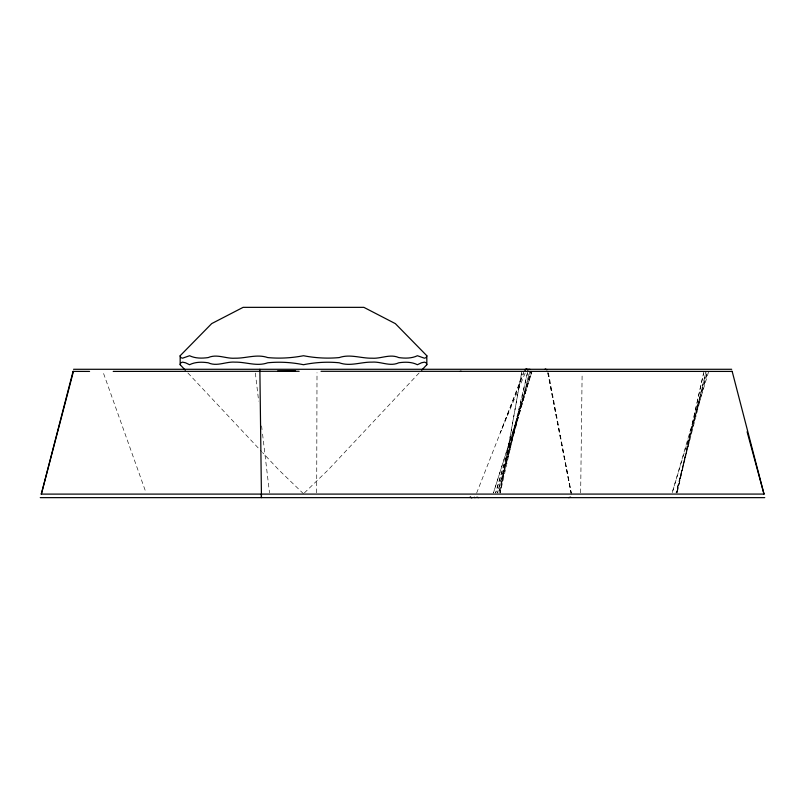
<?xml version="1.0" encoding="UTF-8"?>
<svg xmlns="http://www.w3.org/2000/svg" width="805" height="805" viewBox="0 0 805 805"><rect width="100%" height="100%" fill="white"/><g stroke="black" fill="none" stroke-linecap="round" stroke-linejoin="round"><path stroke-width="0.6" stroke-dasharray="4.03 3.02" d="M316.687 492.851L317.009 372.665M580.657 492.851L582.126 373.912M521.419 373.711L500.147 493.063L527.838 371.246L498.838 493.063L529.851 371.246L497.44 493.073L531.159 371.256L495.608 493.063L531.884 371.256L493.374 493.073L532.055 371.256M499.996 493.063L521.851 371.246M677.065 493.022L703.459 373.731M703.993 371.296L676.914 493.032L706.096 371.296L676.109 493.042L707.595 371.286M706.891 373.691L672.115 493.093L708.752 371.266M524.055 371.085L500.318 432.798L526.098 370.864M476.61 493.143L523.562 373.611M419.103 372.946L328.188 469.889L304.381 492.912M303.495 493.757L278.802 469.889L262.5 452.511M187.887 372.946L261.645 451.595M103.593 373.53L146.007 492.68M571.248 494.27L547.813 372.806M547.843 372.806L571.148 493.042M548.386 372.816L571.319 493.052M255.346 373.027L258.667 401.152M261.595 425.936L262.038 429.659M262.561 434.086L269.504 492.861"/><path stroke-width="1.21" d="M261.353 497.198L261.424 494.984M73.064 371.407L41.327 494.109L73.426 371.407M185.311 370.199L180.169 364.715L180.763 362.783L182.544 362.139L185.492 362.783L189.578 364.715C195.353 361.817 201.944 361.878 208.203 362.783C217.048 366.889 225.873 361.415 235.03 362.139C246.109 361.908 256.855 366.738 267.763 362.783C279.697 361.606 291.742 362.341 303.495 364.715C315.248 362.341 327.283 361.606 339.227 362.783C350.125 366.738 360.882 361.908 371.96 362.139C381.117 361.415 389.942 366.889 398.787 362.783C405.036 361.878 411.627 361.817 417.413 364.715L421.498 362.783L424.436 362.139L426.227 362.783L426.821 364.715L421.679 370.199M426.821 355.73L426.227 357.581L424.436 358.195L417.413 355.73C411.597 358.517 405.036 358.436 398.787 357.581C389.932 353.647 381.097 358.889 371.96 358.195C360.892 358.416 350.125 353.798 339.227 357.581C327.293 358.698 315.258 358.004 303.495 355.73C291.722 358.004 279.697 358.698 267.763 357.581C256.855 353.798 246.099 358.416 235.03 358.195C225.893 358.889 217.048 353.647 208.203 357.581C201.954 358.436 195.394 358.517 189.578 355.73L182.544 358.195L180.763 357.581L180.169 355.73L211.695 323.6L243.12 307.349L363.87 307.349L395.356 323.63L426.821 355.73L426.821 364.715M525.303 369.938L525.413 369.797A1.64 1.429 -90 0 1 525.957 369.415L527.124 369.284M570.614 497.088L568.682 497.651M526.993 369.284L525.363 369.455A1.721 1.721 0 0 0 524.689 369.908M478.442 497.651L476.892 497.138M731.292 371.437L732.238 371.427L321.024 371.296M544.854 369.284L545.518 369.314M528.13 369.284L527.808 369.384A1.701 0.513 -90 0 0 527.547 369.877M529.921 369.284L528.543 369.495A1.831 1.741 -90 0 0 528.01 369.877M763.512 494.089L764.066 494.079L41.146 494.109M73.547 369.284L731.695 369.284M299.168 371.276L113.213 371.417M89.566 371.417L72.993 371.407M40.25 497.641L764.75 497.641M475.101 497.641L474.779 497.611A2.375 1.026 -90 0 1 474.326 497.178M747.1 431.762L764.005 494.079L732.188 371.427M261.414 494.23L261.424 494.693M259.864 369.284L261.464 497.641M180.169 355.73L180.169 364.715M470.442 497.178A2.365 2.254 -90 0 0 471.438 497.601L472.143 497.641L471.116 497.54A2.425 2.375 -90 0 1 470.17 497.027M525.011 369.726A2.184 1.892 17 0 1 526.51 369.374M460.158 371.306A631.221 1.077 -0.3 0 1 461.225 371.296M277.604 371.004A168.346 1.369 0.5 0 1 295.566 370.904M545.528 369.203A2.415 2.395 -89.5 0 1 546.907 369.857"/></g></svg>
